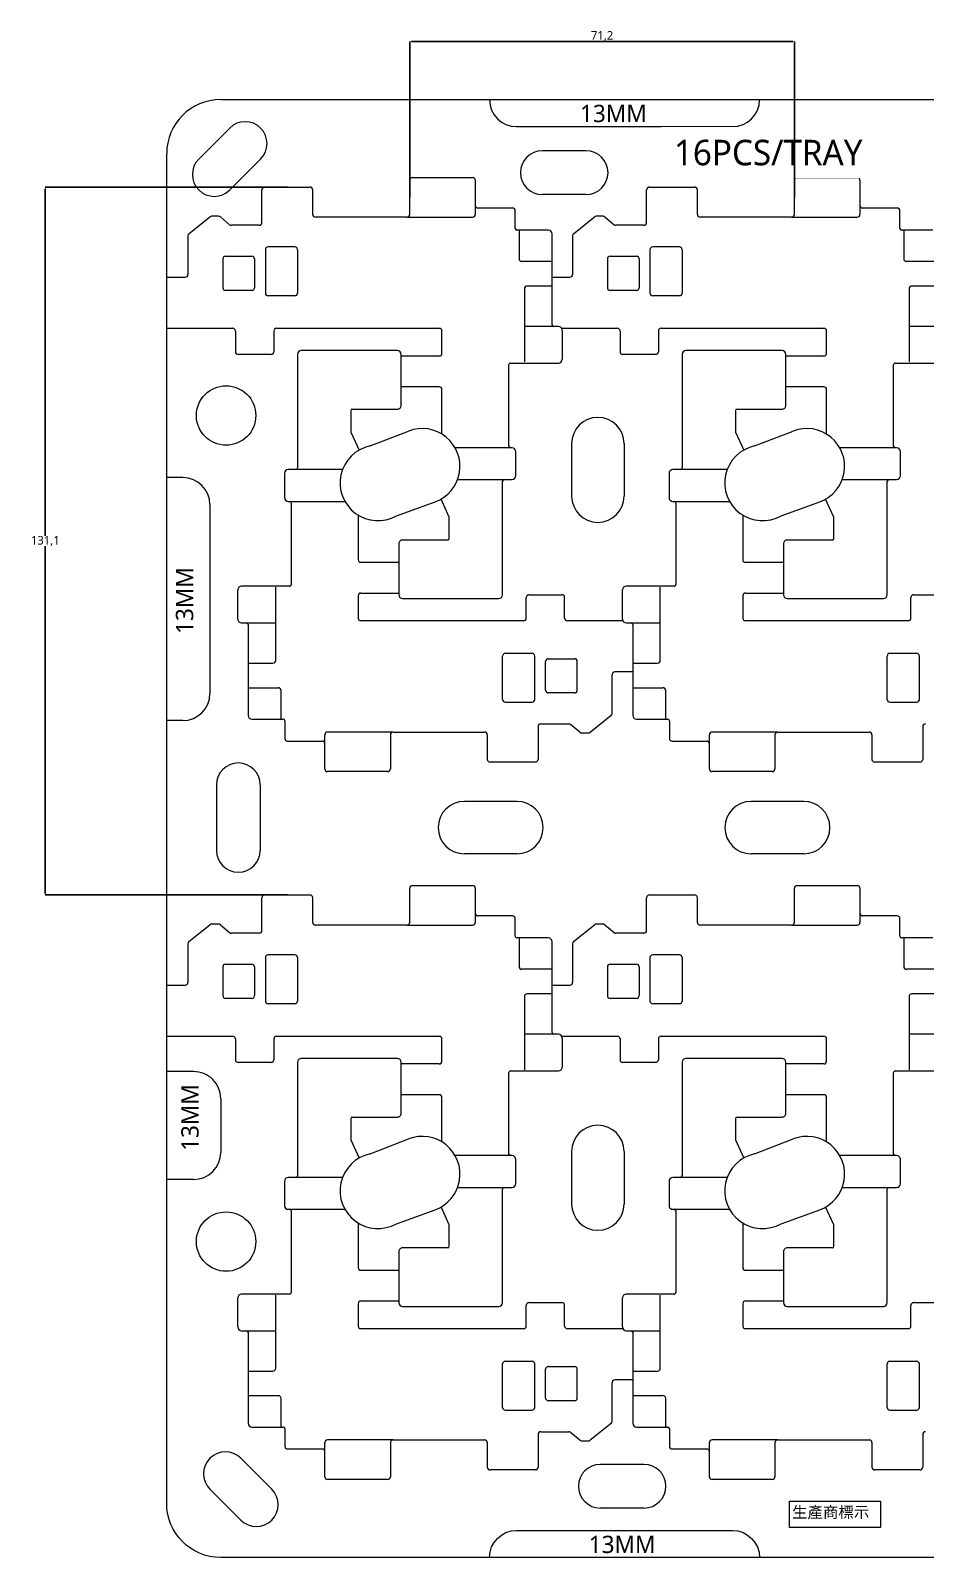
# Model space of a CAD drawing. Header units: millimetres. Extents: x 2296 to 3738, y 887 to 1467.
# Drawn here: x 2296 to 2461.7, y 1082.7 to 1365.5 of the extents above; entities that cross this region are included whole.
import ezdxf

# ---------------------------------------------------------------- set-up
doc = ezdxf.new("R2010")
doc.units = ezdxf.units.MM
for name, color, linetype, lineweight in [('02 Tray  平面圖', 82, 'Continuous', 18), ('03 Tray 剖視圖', 140, 'Continuous', 5), ('04 Tray NOTES 說明', 10, 'Continuous', 5), ('05 Tray 實際版框', 220, 'Continuous', 25), ('倒扣', 2, 'Continuous', 0)]:
    doc.layers.add(name, color=color, linetype=linetype, lineweight=lineweight)
doc.layers.add('Tray 标记', color=160, linetype='Continuous')
doc.styles.add('CHINE', font='')
doc.styles.get('CHINE').set_extended_font_data('微軟正黑體')
doc.dimstyles.new('ISO-25', dxfattribs={"dimtxt": 1.6, "dimasz": 0.3, "dimexe": 0, "dimexo": 0, "dimgap": 0, "dimtad": 1, "dimtih": 1, "dimtoh": 1, "dimdec": 1, "dimtxsty": 'CHINE', "dimcen": 0, "dimclrd": 256, "dimclre": 256, "dimclrt": 256, "dimadec": 0, "dimazin": 0, "dimtfac": 1, "dimtmove": 0, "dimatfit": 3, "dimfxl": 1, "dimarcsym": 0})

# ---------------------------------------------------------------- blocks, each defined once
blk = doc.blocks.new('*D29')
at = {"layer": '03 Tray 剖視圖', "lineweight": -2, "transparency": 16777216}
for p, q in [((2366.21, 1334.58), (2366.21, 1363.48)), ((2366.51, 1363.48), (2437.11, 1363.48)), ((2437.41, 1334.58), (2437.41, 1363.48))]:
    blk.add_line(p, q, dxfattribs=at)
at = {"layer": '03 Tray 剖視圖', "transparency": 16777216}
for points in [[(2366.51, 1363.53), (2366.51, 1363.43), (2366.21, 1363.48)], [(2437.11, 1363.53), (2437.11, 1363.43), (2437.41, 1363.48)]]:
    blk.add_solid(points, dxfattribs=at)
at = {"layer": 'Defpoints', "color": 0, "transparency": 16777216}
for p in [(2437.41, 1363.48), (2366.21, 1334.58), (2437.41, 1334.58)]:
    blk.add_point(p, dxfattribs=at)
at = {"layer": '03 Tray 剖視圖', "transparency": 16777216, "insert": (2401.81, 1364.43), "char_height": 1.6, "attachment_point": 5, "style": 'CHINE'}
blk.add_mtext('71,2', dxfattribs=at)
blk = doc.blocks.new('*D30')
at = {"layer": '03 Tray 剖視圖', "lineweight": -2, "transparency": 16777216}
for p, q in [((2343.56, 1336.49), (2298.75, 1336.49)), ((2298.75, 1336.19), (2298.75, 1271.89)), ((2298.75, 1205.68), (2298.75, 1269.98)), ((2343.56, 1205.38), (2298.75, 1205.38))]:
    blk.add_line(p, q, dxfattribs=at)
at = {"layer": '03 Tray 剖視圖', "transparency": 16777216}
for points in [[(2298.7, 1336.19), (2298.8, 1336.19), (2298.75, 1336.49)], [(2298.7, 1205.68), (2298.8, 1205.68), (2298.75, 1205.38)]]:
    blk.add_solid(points, dxfattribs=at)
at = {"layer": 'Defpoints', "color": 0, "transparency": 16777216}
for p in [(2343.56, 1336.49), (2298.75, 1205.38), (2343.56, 1205.38)]:
    blk.add_point(p, dxfattribs=at)
at = {"layer": '03 Tray 剖視圖', "transparency": 16777216, "insert": (2298.75, 1270.93), "char_height": 1.6, "attachment_point": 5, "style": 'CHINE'}
blk.add_mtext('131,1', dxfattribs=at)

msp = doc.modelspace()

# ---------------------------------------------------------------- linework, layer by layer
at = {"layer": '02 Tray  平面圖', "linetype": 'Continuous'}
for p, q in [((2366.20956, 1331.4184), (2366.20956, 1337.74583)), ((2366.70956, 1338.24583), (2377.8451, 1338.24583)), ((2378.3451, 1337.74581), (2378.34494, 1333.09672)), ((2437.40956, 1331.4184), (2437.40956, 1337.74583)), ((2437.90956, 1338.24583), (2449.0451, 1338.24583)), ((2449.5451, 1337.74581), (2449.54494, 1333.09672)), ((2338.86014, 1329.90963), (2338.86014, 1335.98705)), ((2339.36014, 1336.48705), (2347.76014, 1336.48705)), ((2348.26014, 1331.41839), (2348.26014, 1335.98705)), ((2410.06014, 1329.90963), (2410.06014, 1335.98705)), ((2410.56014, 1336.48705), (2418.96014, 1336.48705)), ((2419.46014, 1331.41839), (2419.46014, 1335.98705)), ((2378.34494, 1333.09672), (2378.34494, 1331.4184)), ((2385.24854, 1332.5967), (2378.84494, 1332.5967)), ((2385.74854, 1328.8325), (2385.74854, 1332.0967)), ((2449.54494, 1333.09672), (2449.54494, 1331.4184)), ((2456.44854, 1332.5967), (2450.04494, 1332.5967)), ((2456.94854, 1328.8325), (2456.94854, 1332.0967)), ((2325.34094, 1327.85552), (2329.21594, 1330.97755)), ((2330.83328, 1331.0882), (2329.52963, 1331.0882)), ((2331.15568, 1330.97037), (2332.86611, 1329.52745)), ((2338.36014, 1329.40963), (2333.18851, 1329.40963)), ((2365.70956, 1330.9184), (2348.76014, 1330.91839)), ((2365.70956, 1330.9184), (2377.84494, 1330.9184)), ((2396.54094, 1327.85552), (2400.41594, 1330.97755)), ((2402.03328, 1331.0882), (2400.72963, 1331.0882)), ((2402.35568, 1330.97037), (2404.06611, 1329.52745)), ((2409.56014, 1329.40963), (2404.38851, 1329.40963)), ((2436.90956, 1330.9184), (2419.96014, 1330.91839)), ((2436.90956, 1330.9184), (2449.04494, 1330.9184)), ((2325.15464, 1327.46617), (2325.15464, 1320.29915)), ((2391.84774, 1328.5325), (2386.04854, 1328.5325)), ((2386.44643, 1328.5325), (2386.44643, 1323.22292)), ((2392.54774, 1310.9889), (2392.54774, 1327.8325)), ((2396.35464, 1327.46617), (2396.35464, 1320.29915)), ((2463.04774, 1328.5325), (2457.24854, 1328.5325)), ((2457.64643, 1328.5325), (2457.64643, 1323.22292)), ((2332.10844, 1323.6708), (2336.97304, 1323.6708)), ((2403.30844, 1323.6708), (2408.17304, 1323.6708)), ((2331.60844, 1323.1708), (2331.60844, 1317.8464)), ((2337.47304, 1323.1708), (2337.47304, 1317.8464)), ((2392.54774, 1322.72292), (2386.94643, 1322.72292)), ((2402.80844, 1323.1708), (2402.80844, 1317.8464)), ((2408.67304, 1323.1708), (2408.67304, 1317.8464)), ((2463.74774, 1322.72292), (2458.14643, 1322.72292)), ((2321.21698, 1319.79915), (2324.65464, 1319.79915)), ((2392.54774, 1318.16043), (2387.93584, 1318.16043)), ((2392.54774, 1319.79915), (2395.85464, 1319.79915)), ((2463.74774, 1318.16043), (2459.13584, 1318.16043)), ((2336.97304, 1317.3464), (2332.10844, 1317.3464)), ((2387.43584, 1317.66043), (2387.43584, 1304.10406)), ((2408.17304, 1317.3464), (2403.30844, 1317.3464)), ((2458.63584, 1317.66043), (2458.63584, 1304.10406)), ((2321.21698, 1310.3305), (2333.44764, 1310.3305)), ((2333.94764, 1309.8305), (2333.94764, 1305.97953)), ((2341.04764, 1309.8305), (2341.04764, 1305.97953)), ((2341.54764, 1310.3305), (2371.66624, 1310.3305)), ((2372.16624, 1305.68862), (2372.16624, 1309.8305)), ((2393.73574, 1310.6889), (2387.43584, 1310.6889)), ((2394.34673, 1310.3305), (2404.64764, 1310.3305)), ((2394.43574, 1309.9889), (2394.43574, 1304.60406)), ((2405.14764, 1309.8305), (2405.14764, 1305.97953)), ((2412.24764, 1309.8305), (2412.24764, 1305.97953)), ((2412.74764, 1310.3305), (2442.86624, 1310.3305)), ((2443.36624, 1305.68862), (2443.36624, 1309.8305)), ((2464.93574, 1310.6889), (2458.63584, 1310.6889)), ((2340.54764, 1305.47953), (2334.44764, 1305.47953)), ((2345.43011, 1305.49779), (2345.43011, 1284.47159)), ((2363.94121, 1306.19779), (2346.13011, 1306.19779)), ((2364.64121, 1296.05699), (2364.64121, 1305.49779)), ((2384.87364, 1303.90406), (2393.73574, 1303.90406)), ((2411.74764, 1305.47953), (2405.64764, 1305.47953)), ((2416.63011, 1305.49779), (2416.63011, 1284.47159)), ((2435.14121, 1306.19779), (2417.33011, 1306.19779)), ((2435.84121, 1296.05699), (2435.84121, 1305.49779)), ((2456.07364, 1303.90406), (2464.93574, 1303.90406)), ((2384.57364, 1288.5089), (2384.57364, 1303.60406)), ((2455.77364, 1288.5089), (2455.77364, 1303.60406)), ((2372.17304, 1290.74891), (2372.17304, 1298.98862)), ((2443.37304, 1290.74891), (2443.37304, 1298.98862)), ((2355.61169, 1295.35699), (2363.94121, 1295.35699)), ((2426.81169, 1295.35699), (2435.14121, 1295.35699)), ((2355.31169, 1295.05699), (2355.31169, 1291.20899)), ((2426.51169, 1295.05699), (2426.51169, 1291.20899)), ((2355.32764, 1291.11249), (2356.83146, 1287.77366)), ((2426.52764, 1291.11249), (2428.03146, 1287.77366)), ((2385.12584, 1288.2089), (2374.62063, 1288.2089)), ((2385.82584, 1283.0089), (2385.82584, 1287.5089)), ((2456.32584, 1288.2089), (2445.82063, 1288.2089)), ((2457.02584, 1283.0089), (2457.02584, 1287.5089)), ((2353.76518, 1284.17159), (2343.70811, 1284.17159)), ((2424.96518, 1284.17159), (2414.90811, 1284.17159)), ((2343.00811, 1283.47159), (2343.00811, 1278.97159)), ((2375.06877, 1282.30889), (2385.12584, 1282.3089)), ((2383.40384, 1260.9827), (2383.40384, 1282.0089)), ((2414.20811, 1283.47159), (2414.20811, 1278.97159)), ((2446.26877, 1282.30889), (2456.32584, 1282.3089)), ((2454.60384, 1260.9827), (2454.60384, 1282.0089)), ((2343.70811, 1278.27159), (2354.21332, 1278.27159)), ((2373.50632, 1275.36799), (2372.0025, 1278.70682)), ((2414.90811, 1278.27159), (2425.41332, 1278.27159)), ((2444.70632, 1275.36799), (2443.2025, 1278.70682)), ((2344.26031, 1277.97159), (2344.26031, 1262.87642)), ((2356.66091, 1275.73158), (2356.66091, 1267.55908)), ((2356.66091, 1275.73158), (2356.66091, 1267.49186)), ((2415.46031, 1277.97159), (2415.46031, 1262.87642)), ((2427.86091, 1275.73159), (2427.86091, 1267.55909)), ((2427.86091, 1275.73159), (2427.86091, 1267.49188)), ((2373.52226, 1271.4235), (2373.52226, 1275.27149)), ((2444.72226, 1271.4235), (2444.72226, 1275.27149)), ((2364.19274, 1270.42349), (2364.19274, 1260.9827)), ((2373.22226, 1271.1235), (2364.89274, 1271.12349)), ((2435.39274, 1270.42349), (2435.39274, 1260.9827)), ((2444.42226, 1271.1235), (2436.09274, 1271.12349)), ((2334.39821, 1256.49159), (2334.39821, 1261.87642)), ((2343.96031, 1262.57642), (2335.09821, 1262.57642)), ((2341.39811, 1248.82005), (2341.39811, 1262.37642)), ((2405.59821, 1256.49159), (2405.59821, 1261.87642)), ((2415.16031, 1262.57642), (2406.29821, 1262.57642)), ((2412.59811, 1248.82005), (2412.59811, 1262.37642)), ((2356.66771, 1260.79186), (2356.66771, 1256.64999)), ((2364.89274, 1260.2827), (2382.70384, 1260.2827)), ((2387.78631, 1256.64999), (2387.78631, 1260.50096)), ((2388.28631, 1261.00096), (2394.38631, 1261.00096)), ((2394.88631, 1256.64999), (2394.88631, 1260.50096)), ((2427.86771, 1260.79188), (2427.86771, 1256.65)), ((2436.09274, 1260.2827), (2453.90384, 1260.2827)), ((2458.98631, 1256.64999), (2458.98631, 1260.50096)), ((2459.48631, 1261.00096), (2465.58631, 1261.00096)), ((2335.09821, 1255.79159), (2341.39811, 1255.79159)), ((2387.28631, 1256.14999), (2357.16771, 1256.14999)), ((2405.68722, 1256.14999), (2395.38631, 1256.14999)), ((2406.29821, 1255.79159), (2412.59811, 1255.79159)), ((2458.48631, 1256.15), (2428.36771, 1256.15)), ((2336.28621, 1255.49159), (2336.28621, 1238.64799)), ((2407.48621, 1255.49159), (2407.48621, 1238.64799)), ((2336.28621, 1248.32005), (2340.89811, 1248.32005)), ((2391.36091, 1243.30969), (2391.36091, 1248.63409)), ((2391.86091, 1249.13409), (2396.72551, 1249.13409)), ((2397.22551, 1243.30969), (2397.22551, 1248.63409)), ((2407.48621, 1248.32005), (2412.09811, 1248.32005)), ((2403.67931, 1239.01432), (2403.67931, 1246.18134)), ((2407.48621, 1246.68134), (2404.17931, 1246.68134)), ((2336.28621, 1243.75757), (2341.88752, 1243.75757)), ((2342.38752, 1237.94799), (2342.38752, 1243.25757)), ((2396.72551, 1242.80969), (2391.86091, 1242.80969)), ((2407.48621, 1243.75757), (2413.08752, 1243.75757)), ((2413.58752, 1237.94799), (2413.58752, 1243.25757)), ((2336.98621, 1237.94799), (2342.78542, 1237.94799)), ((2343.08542, 1237.64799), (2343.08542, 1234.38379)), ((2389.97381, 1236.57086), (2389.97381, 1230.49344)), ((2390.47381, 1237.07086), (2395.64544, 1237.07086)), ((2397.67827, 1235.51011), (2395.96785, 1236.95303)), ((2403.49301, 1238.62497), (2399.61801, 1235.50293)), ((2408.18621, 1237.94799), (2413.98542, 1237.94799)), ((2414.28542, 1237.64799), (2414.28542, 1234.38379)), ((2461.17381, 1236.57086), (2461.17381, 1230.49344)), ((2343.58542, 1233.88379), (2349.98901, 1233.88379)), ((2350.48885, 1228.73468), (2350.48901, 1233.38377)), ((2350.48901, 1233.38377), (2350.48901, 1235.06209)), ((2363.12439, 1235.56209), (2350.98901, 1235.56209)), ((2362.62439, 1235.06209), (2362.62439, 1228.73466)), ((2363.12439, 1235.56209), (2380.07381, 1235.56209)), ((2380.57381, 1235.06209), (2380.57381, 1230.49344)), ((2398.00067, 1235.39228), (2399.30432, 1235.39228)), ((2414.78542, 1233.88379), (2421.18901, 1233.88379)), ((2421.68885, 1228.73468), (2421.68901, 1233.38377)), ((2421.68901, 1233.38377), (2421.68901, 1235.06209)), ((2434.32439, 1235.56209), (2422.18901, 1235.56209)), ((2433.82439, 1235.06209), (2433.82439, 1228.73466)), ((2434.32439, 1235.56209), (2451.27381, 1235.56209)), ((2451.77381, 1235.06209), (2451.77381, 1230.49344)), ((2362.12439, 1228.23466), (2350.98885, 1228.23466)), ((2389.47381, 1229.99344), (2381.07381, 1229.99344)), ((2433.32439, 1228.23466), (2422.18885, 1228.23466)), ((2460.67381, 1229.99344), (2452.27381, 1229.99344)), ((2338.86014, 1198.80176), (2338.86014, 1204.87918)), ((2339.36014, 1205.37918), (2347.76014, 1205.37918)), ((2348.26014, 1200.31053), (2348.26014, 1204.87918)), ((2366.20956, 1200.31053), (2366.20956, 1206.63796)), ((2366.70956, 1207.13796), (2377.8451, 1207.13796)), ((2378.3451, 1206.63794), (2378.34494, 1201.98885)), ((2410.06014, 1198.80176), (2410.06014, 1204.87918)), ((2410.56014, 1205.37918), (2418.96014, 1205.37918)), ((2419.46014, 1200.31053), (2419.46014, 1204.87918)), ((2437.40956, 1200.31053), (2437.40956, 1206.63796)), ((2437.90956, 1207.13796), (2449.0451, 1207.13796)), ((2449.5451, 1206.63794), (2449.54494, 1201.98885)), ((2378.34494, 1201.98885), (2378.34494, 1200.31053)), ((2449.54494, 1201.98885), (2449.54494, 1200.31053)), ((2325.34094, 1196.74765), (2329.21594, 1199.86968)), ((2330.83328, 1199.98033), (2329.52963, 1199.98033)), ((2331.15568, 1199.86251), (2332.86611, 1198.41959)), ((2365.70956, 1199.81053), (2348.76014, 1199.81053)), ((2365.70956, 1199.81053), (2377.84494, 1199.81053)), ((2385.24854, 1201.48883), (2378.84494, 1201.48883)), ((2385.74854, 1197.72463), (2385.74854, 1200.98883)), ((2396.54094, 1196.74765), (2400.41594, 1199.86968)), ((2402.03328, 1199.98033), (2400.72963, 1199.98033)), ((2402.35568, 1199.86251), (2404.06611, 1198.41959)), ((2436.90956, 1199.81053), (2419.96014, 1199.81053)), ((2436.90956, 1199.81053), (2449.04494, 1199.81053)), ((2456.44854, 1201.48883), (2450.04494, 1201.48883)), ((2456.94854, 1197.72463), (2456.94854, 1200.98883)), ((2325.15464, 1196.3583), (2325.15464, 1189.19128)), ((2338.36014, 1198.30176), (2333.18851, 1198.30176)), ((2391.84774, 1197.42463), (2386.04854, 1197.42463)), ((2386.44643, 1197.42463), (2386.44643, 1192.11505)), ((2392.54774, 1179.88103), (2392.54774, 1196.72463)), ((2396.35464, 1196.3583), (2396.35464, 1189.19128)), ((2409.56014, 1198.30176), (2404.38851, 1198.30176)), ((2463.04774, 1197.42463), (2457.24854, 1197.42463)), ((2457.64643, 1197.42463), (2457.64643, 1192.11505)), ((2331.60844, 1192.06293), (2331.60844, 1186.73853)), ((2332.10844, 1192.56293), (2336.97304, 1192.56293)), ((2337.47304, 1192.06293), (2337.47304, 1186.73853)), ((2392.54774, 1191.61505), (2386.94643, 1191.61505)), ((2402.80844, 1192.06293), (2402.80844, 1186.73853)), ((2403.30844, 1192.56293), (2408.17304, 1192.56293)), ((2408.67304, 1192.06293), (2408.67304, 1186.73853)), ((2463.74774, 1191.61505), (2458.14643, 1191.61505)), ((2321.21698, 1188.69128), (2324.65464, 1188.69128)), ((2392.54774, 1188.69128), (2395.85464, 1188.69128)), ((2336.97304, 1186.23853), (2332.10844, 1186.23853)), ((2387.43584, 1186.55256), (2387.43584, 1172.9962)), ((2392.54774, 1187.05256), (2387.93584, 1187.05256)), ((2408.17304, 1186.23853), (2403.30844, 1186.23853)), ((2458.63584, 1186.55256), (2458.63584, 1172.9962)), ((2463.74774, 1187.05256), (2459.13584, 1187.05256)), ((2393.73574, 1179.58103), (2387.43584, 1179.58103)), ((2464.93574, 1179.58103), (2458.63584, 1179.58103)), ((2321.21698, 1179.22263), (2333.44764, 1179.22263)), ((2333.94764, 1178.72263), (2333.94764, 1174.87166)), ((2341.04764, 1178.72263), (2341.04764, 1174.87166)), ((2341.54764, 1179.22263), (2371.66624, 1179.22263)), ((2372.16624, 1174.58075), (2372.16624, 1178.72263)), ((2394.34673, 1179.22263), (2404.64764, 1179.22263)), ((2394.43574, 1178.88103), (2394.43574, 1173.4962)), ((2405.14764, 1178.72263), (2405.14764, 1174.87166)), ((2412.24764, 1178.72263), (2412.24764, 1174.87166)), ((2412.74764, 1179.22263), (2442.86624, 1179.22263)), ((2443.36624, 1174.58075), (2443.36624, 1178.72263)), ((2340.54764, 1174.37166), (2334.44764, 1174.37166)), ((2345.43011, 1174.38992), (2345.43011, 1153.36372)), ((2363.94121, 1175.08992), (2346.13011, 1175.08992)), ((2364.64121, 1164.94912), (2364.64121, 1174.38992)), ((2411.74764, 1174.37166), (2405.64764, 1174.37166)), ((2416.63011, 1174.38992), (2416.63011, 1153.36372)), ((2435.14121, 1175.08992), (2417.33011, 1175.08992)), ((2435.84121, 1164.94912), (2435.84121, 1174.38992)), ((2384.57364, 1157.40103), (2384.57364, 1172.4962)), ((2384.87364, 1172.7962), (2393.73574, 1172.7962)), ((2455.77364, 1157.40103), (2455.77364, 1172.4962)), ((2456.07364, 1172.7962), (2464.93574, 1172.7962)), ((2372.17304, 1159.64104), (2372.17304, 1167.88075)), ((2443.37304, 1159.64104), (2443.37304, 1167.88075)), ((2355.31169, 1163.94912), (2355.31169, 1160.10112)), ((2355.61169, 1164.24912), (2363.94121, 1164.24912)), ((2426.51169, 1163.94912), (2426.51169, 1160.10112)), ((2426.81169, 1164.24912), (2435.14121, 1164.24912)), ((2355.32764, 1160.00463), (2356.83146, 1156.6658)), ((2426.52764, 1160.00463), (2428.03146, 1156.6658)), ((2385.12584, 1157.10103), (2374.62063, 1157.10103)), ((2456.32584, 1157.10103), (2445.82063, 1157.10103)), ((2385.82584, 1151.90103), (2385.82584, 1156.40103)), ((2457.02584, 1151.90103), (2457.02584, 1156.40103)), ((2343.00811, 1152.36372), (2343.00811, 1147.86372)), ((2353.76518, 1153.06372), (2343.70811, 1153.06372)), ((2375.06877, 1151.20103), (2385.12584, 1151.20103)), ((2414.20811, 1152.36372), (2414.20811, 1147.86372)), ((2424.96518, 1153.06372), (2414.90811, 1153.06372)), ((2446.26877, 1151.20103), (2456.32584, 1151.20103)), ((2383.40384, 1129.87483), (2383.40384, 1150.90103)), ((2454.60384, 1129.87483), (2454.60384, 1150.90103)), ((2343.70811, 1147.16372), (2354.21332, 1147.16372)), ((2344.26031, 1146.86372), (2344.26031, 1131.76855)), ((2373.50632, 1144.26012), (2372.0025, 1147.59895)), ((2414.90811, 1147.16372), (2425.41332, 1147.16372)), ((2415.46031, 1146.86372), (2415.46031, 1131.76855)), ((2444.70632, 1144.26012), (2443.2025, 1147.59895)), ((2356.66091, 1144.62371), (2356.66091, 1136.45121)), ((2356.66091, 1144.62371), (2356.66091, 1136.384)), ((2373.52226, 1140.31563), (2373.52226, 1144.16363)), ((2427.86091, 1144.62372), (2427.86091, 1136.38401)), ((2427.86091, 1144.62372), (2427.86091, 1136.45123)), ((2444.72226, 1140.31563), (2444.72226, 1144.16363)), ((2373.22226, 1140.01563), (2364.89274, 1140.01563)), ((2444.42226, 1140.01563), (2436.09274, 1140.01563)), ((2364.19274, 1139.31563), (2364.19274, 1129.87483)), ((2435.39274, 1139.31563), (2435.39274, 1129.87483)), ((2343.96031, 1131.46855), (2335.09821, 1131.46855)), ((2341.39811, 1117.71219), (2341.39811, 1131.26855)), ((2415.16031, 1131.46855), (2406.29821, 1131.46855)), ((2412.59811, 1117.71219), (2412.59811, 1131.26855)), ((2334.39821, 1125.38372), (2334.39821, 1130.76855)), ((2356.66771, 1129.684), (2356.66771, 1125.54212)), ((2364.89274, 1129.17483), (2382.70384, 1129.17483)), ((2387.78631, 1125.54212), (2387.78631, 1129.39309)), ((2388.28631, 1129.89309), (2394.38631, 1129.89309)), ((2394.88631, 1125.54212), (2394.88631, 1129.39309)), ((2405.59821, 1125.38372), (2405.59821, 1130.76855)), ((2427.86771, 1129.68401), (2427.86771, 1125.54214)), ((2436.09274, 1129.17483), (2453.90384, 1129.17483)), ((2458.98631, 1125.54212), (2458.98631, 1129.39309)), ((2459.48631, 1129.89309), (2465.58631, 1129.89309)), ((2335.09821, 1124.68372), (2341.39811, 1124.68372)), ((2336.28621, 1124.38372), (2336.28621, 1107.54012)), ((2387.28631, 1125.04212), (2357.16771, 1125.04212)), ((2405.68722, 1125.04212), (2395.38631, 1125.04212)), ((2406.29821, 1124.68372), (2412.59811, 1124.68372)), ((2407.48621, 1124.38372), (2407.48621, 1107.54012)), ((2458.48631, 1125.04214), (2428.36771, 1125.04214)), ((2336.28621, 1117.21219), (2340.89811, 1117.21219)), ((2391.36091, 1112.20182), (2391.36091, 1117.52622)), ((2391.86091, 1118.02622), (2396.72551, 1118.02622)), ((2397.22551, 1112.20182), (2397.22551, 1117.52622)), ((2407.48621, 1117.21219), (2412.09811, 1117.21219)), ((2403.67931, 1107.90645), (2403.67931, 1115.07347)), ((2407.48621, 1115.57347), (2404.17931, 1115.57347)), ((2336.28621, 1112.6497), (2341.88752, 1112.6497)), ((2342.38752, 1106.84012), (2342.38752, 1112.1497)), ((2396.72551, 1111.70182), (2391.86091, 1111.70182)), ((2407.48621, 1112.6497), (2413.08752, 1112.6497)), ((2413.58752, 1106.84012), (2413.58752, 1112.1497)), ((2336.98621, 1106.84012), (2342.78542, 1106.84012)), ((2343.08542, 1106.54012), (2343.08542, 1103.27592)), ((2390.47381, 1105.96299), (2395.64544, 1105.96299)), ((2397.67827, 1104.40224), (2395.96785, 1105.84516)), ((2403.49301, 1107.5171), (2399.61801, 1104.39507)), ((2408.18621, 1106.84012), (2413.98542, 1106.84012)), ((2414.28542, 1106.54012), (2414.28542, 1103.27592)), ((2350.48901, 1102.2759), (2350.48901, 1103.95422)), ((2363.12439, 1104.45422), (2350.98901, 1104.45422)), ((2362.62439, 1103.95422), (2362.62439, 1097.62679)), ((2363.12439, 1104.45422), (2380.07381, 1104.45422)), ((2380.57381, 1103.95422), (2380.57381, 1099.38557)), ((2389.97381, 1105.46299), (2389.97381, 1099.38557)), ((2398.00067, 1104.28442), (2399.30432, 1104.28442)), ((2421.68901, 1102.2759), (2421.68901, 1103.95422)), ((2434.32439, 1104.45422), (2422.18901, 1104.45422)), ((2433.82439, 1103.95422), (2433.82439, 1097.62679)), ((2434.32439, 1104.45422), (2451.27381, 1104.45422)), ((2451.77381, 1103.95422), (2451.77381, 1099.38557)), ((2461.17381, 1105.46299), (2461.17381, 1099.38557)), ((2343.58542, 1102.77592), (2349.98901, 1102.77592)), ((2350.48885, 1097.62681), (2350.48901, 1102.2759)), ((2414.78542, 1102.77592), (2421.18901, 1102.77592)), ((2421.68885, 1097.62681), (2421.68901, 1102.2759)), ((2389.47381, 1098.88557), (2381.07381, 1098.88557)), ((2460.67381, 1098.88557), (2452.27381, 1098.88557)), ((2362.12439, 1097.12679), (2350.98885, 1097.12679)), ((2433.32439, 1097.12679), (2422.18885, 1097.12679))]:
    msp.add_line(p, q, dxfattribs=at)
at = {"layer": '02 Tray  平面圖', "lineweight": 18}
for p, q in [((2339.48495, 1324.89382), (2339.48495, 1316.84469)), ((2344.94245, 1325.39382), (2339.98495, 1325.39382)), ((2345.44245, 1324.89382), (2345.44245, 1316.84469)), ((2410.68495, 1324.89382), (2410.68495, 1316.84469)), ((2416.14245, 1325.39382), (2411.18495, 1325.39382)), ((2416.64245, 1324.89382), (2416.64245, 1316.84469)), ((2344.94245, 1316.34469), (2339.98495, 1316.34469)), ((2416.14245, 1316.34469), (2411.18495, 1316.34469)), ((2383.89151, 1250.13579), (2388.849, 1250.13579)), ((2455.09151, 1250.13579), (2460.049, 1250.13579)), ((2383.39151, 1241.58667), (2383.39151, 1249.63579)), ((2389.349, 1241.58667), (2389.349, 1249.63579)), ((2454.59151, 1241.58667), (2454.59151, 1249.63579)), ((2460.549, 1241.58667), (2460.549, 1249.63579)), ((2383.89151, 1241.08667), (2388.849, 1241.08667)), ((2455.09151, 1241.08667), (2460.049, 1241.08667)), ((2339.48495, 1193.78595), (2339.48495, 1185.73683)), ((2344.94245, 1194.28595), (2339.98495, 1194.28595)), ((2345.44245, 1193.78595), (2345.44245, 1185.73683)), ((2410.68495, 1193.78595), (2410.68495, 1185.73683)), ((2416.14245, 1194.28595), (2411.18495, 1194.28595)), ((2416.64245, 1193.78595), (2416.64245, 1185.73683)), ((2344.94245, 1185.23683), (2339.98495, 1185.23683)), ((2416.14245, 1185.23683), (2411.18495, 1185.23683)), ((2383.39151, 1110.4788), (2383.39151, 1118.52792)), ((2383.89151, 1119.02792), (2388.849, 1119.02792)), ((2389.349, 1110.4788), (2389.349, 1118.52792)), ((2454.59151, 1110.4788), (2454.59151, 1118.52792)), ((2455.09151, 1119.02792), (2460.049, 1119.02792)), ((2460.549, 1110.4788), (2460.549, 1118.52792)), ((2383.89151, 1109.9788), (2388.849, 1109.9788)), ((2455.09151, 1109.9788), (2460.049, 1109.9788))]:
    msp.add_line(p, q, dxfattribs=at)
at = {"layer": '02 Tray  平面圖'}
for p, q in [((2371.66624, 1305.18862), (2364.64121, 1305.18862)), ((2442.86624, 1305.18862), (2435.84121, 1305.18862)), ((2371.67304, 1299.48862), (2364.64121, 1299.48862)), ((2442.87304, 1299.48862), (2435.84121, 1299.48862)), ((2358.86066, 1288.54931), (2365.99459, 1291.30743)), ((2430.06066, 1288.54931), (2437.19459, 1291.30743)), ((2363.75886, 1275.60777), (2370.90396, 1278.19728)), ((2434.95886, 1275.60777), (2442.10396, 1278.19728)), ((2357.16091, 1266.99186), (2364.19274, 1266.99186)), ((2428.36091, 1266.99188), (2435.39274, 1266.99188)), ((2357.16771, 1261.29186), (2364.19274, 1261.29186)), ((2428.36771, 1261.29188), (2435.39274, 1261.29188)), ((2371.66624, 1174.08075), (2364.64121, 1174.08075)), ((2442.86624, 1174.08075), (2435.84121, 1174.08075)), ((2371.67304, 1168.38075), (2364.64121, 1168.38075)), ((2442.87304, 1168.38075), (2435.84121, 1168.38075)), ((2358.86066, 1157.44144), (2365.99459, 1160.19956)), ((2430.06066, 1157.44144), (2437.19459, 1160.19956)), ((2363.75886, 1144.4999), (2370.90396, 1147.08941)), ((2434.95886, 1144.4999), (2442.10396, 1147.08941)), ((2357.16091, 1135.884), (2364.19274, 1135.884)), ((2428.36091, 1135.88401), (2435.39274, 1135.88401)), ((2357.16771, 1130.184), (2364.19274, 1130.184)), ((2428.36771, 1130.18401), (2435.39274, 1130.18401))]:
    msp.add_line(p, q, dxfattribs=at)
at = {"layer": '02 Tray  平面圖', "linetype": 'Continuous'}
for centre, radius, start, end in [((2366.70956, 1337.74583), 0.5, 90, 180), ((2377.8451, 1337.74583), 0.5, 359.9978164, 90), ((2437.90956, 1337.74583), 0.5, 90, 180), ((2449.0451, 1337.74583), 0.5, 359.9978164, 90), ((2339.36014, 1335.98705), 0.5, 90, 180), ((2347.76014, 1335.98705), 0.5, 0, 90), ((2410.56014, 1335.98705), 0.5, 90, 180), ((2418.96014, 1335.98705), 0.5, 0, 90), ((2378.84494, 1333.0967), 0.5, 179.9978164, 270), ((2385.24854, 1332.0967), 0.5, 0, 90), ((2450.04494, 1333.0967), 0.5, 179.9978164, 270), ((2456.44854, 1332.0967), 0.5, 0, 90), ((2329.52963, 1330.5882), 0.5, 89.9999985, 128.8579507), ((2330.83328, 1330.5882), 0.5, 49.848925, 89.9999985), ((2333.18851, 1329.90963), 0.5, 229.848925, 270), ((2338.36014, 1329.90963), 0.5, 270, 0), ((2348.76014, 1331.41839), 0.5, 180, 270.0000111), ((2365.70956, 1331.4184), 0.5, 270.0000111, 0), ((2377.84494, 1331.4184), 0.5, 270, 0), ((2400.72963, 1330.5882), 0.5, 89.9999985, 128.8579507), ((2402.03328, 1330.5882), 0.5, 49.848925, 89.9999985), ((2404.38851, 1329.90963), 0.5, 229.848925, 270), ((2409.56014, 1329.90963), 0.5, 270, 0), ((2419.96014, 1331.41839), 0.5, 180, 270.0000111), ((2436.90956, 1331.4184), 0.5, 270.0000111, 0), ((2449.04494, 1331.4184), 0.5, 270, 0), ((2325.65464, 1327.46617), 0.5, 128.8579507, 180.0000028), ((2386.04854, 1328.8325), 0.3, 180, 270), ((2391.84774, 1327.8325), 0.7, 0.0000046, 90), ((2396.85464, 1327.46617), 0.5, 128.8579507, 180.0000028), ((2457.24854, 1328.8325), 0.3, 180, 270), ((2332.10844, 1323.1708), 0.5, 90, 180), ((2336.97304, 1323.1708), 0.5, 0, 90), ((2403.30844, 1323.1708), 0.5, 90, 180), ((2408.17304, 1323.1708), 0.5, 0, 90), ((2386.94643, 1323.22292), 0.5, 180, 270), ((2458.14643, 1323.22292), 0.5, 180, 270), ((2324.65464, 1320.29915), 0.5, 270, 0.0000028), ((2387.93584, 1317.66043), 0.5, 90, 180), ((2395.85464, 1320.29915), 0.5, 270, 0.0000028), ((2459.13584, 1317.66043), 0.5, 90, 180), ((2332.10844, 1317.8464), 0.5, 180, 270), ((2336.97304, 1317.8464), 0.5, 270, 0), ((2403.30844, 1317.8464), 0.5, 180, 270), ((2408.17304, 1317.8464), 0.5, 270, 0), ((2333.44764, 1309.8305), 0.5, 0, 90.0000008), ((2341.54764, 1309.8305), 0.5, 90.0000009, 180), ((2371.66624, 1309.8305), 0.5, 0, 90.0000009), ((2392.84774, 1310.9889), 0.3, 180.0000046, 270), ((2393.73574, 1309.9889), 0.7, 0, 90), ((2404.64764, 1309.8305), 0.5, 0, 90.0000008), ((2412.74764, 1309.8305), 0.5, 90.0000009, 180), ((2442.86624, 1309.8305), 0.5, 0, 90.0000009), ((2334.44764, 1305.97953), 0.5, 180, 270), ((2340.54764, 1305.97953), 0.5, 270, 0), ((2346.13011, 1305.49779), 0.7, 90.0000016, 179.9999979), ((2363.94121, 1305.49779), 0.7, 0.0000118, 90.0000016), ((2384.87364, 1303.60406), 0.3, 90, 180.000003), ((2393.73574, 1304.60406), 0.7, 270, 0), ((2405.64764, 1305.97953), 0.5, 180, 270), ((2411.74764, 1305.97953), 0.5, 270, 0), ((2417.33011, 1305.49779), 0.7, 90.0000016, 179.9999979), ((2435.14121, 1305.49779), 0.7, 0.0000118, 90.0000016), ((2456.07364, 1303.60406), 0.3, 90, 180.000003), ((2355.61169, 1295.05699), 0.3, 90.0000059, 180), ((2363.94121, 1296.05699), 0.7, 270.0000059, 0.0000118), ((2426.81169, 1295.05699), 0.3, 90.0000059, 180), ((2435.14121, 1296.05699), 0.7, 270.0000059, 0.0000118), ((2355.61169, 1291.20899), 0.3, 180, 198.7632436), ((2426.81169, 1291.20899), 0.3, 180, 198.7632436), ((2384.87364, 1288.5089), 0.3, 180.000003, 270), ((2385.12584, 1287.5089), 0.7, 0.0000065, 90), ((2456.07364, 1288.5089), 0.3, 180.000003, 270), ((2456.32584, 1287.5089), 0.7, 0.0000065, 90), ((2343.70811, 1283.47159), 0.7, 90.0000113, 180.0000065), ((2345.13011, 1284.47159), 0.3, 270.0000113, 359.9999979), ((2414.90811, 1283.47159), 0.7, 90.0000113, 180.0000065), ((2416.33011, 1284.47159), 0.3, 270.0000113, 359.9999979), ((2383.70384, 1282.0089), 0.3, 90.0000113, 179.9999979), ((2385.12584, 1283.0089), 0.7, 270.0000113, 0.0000065), ((2454.90384, 1282.0089), 0.3, 90.0000113, 179.9999979), ((2456.32584, 1283.0089), 0.7, 270.0000113, 0.0000065), ((2343.70811, 1278.97159), 0.7, 180.0000065, 270), ((2343.96031, 1277.97159), 0.3, 0.000003, 90), ((2414.90811, 1278.97159), 0.7, 180.0000065, 270), ((2415.16031, 1277.97159), 0.3, 0.000003, 90), ((2373.22226, 1275.27149), 0.3, 0, 18.7632436), ((2444.42226, 1275.27149), 0.3, 0, 18.7632436), ((2364.89274, 1270.42349), 0.7, 90.0000059, 180.0000118), ((2373.22226, 1271.4235), 0.3, 270.0000059, 0), ((2436.09274, 1270.42349), 0.7, 90.0000059, 180.0000118), ((2444.42226, 1271.4235), 0.3, 270.0000059, 0), ((2335.09821, 1261.87642), 0.7, 90, 180), ((2343.96031, 1262.87642), 0.3, 270, 0.000003), ((2406.29821, 1261.87642), 0.7, 90, 180), ((2415.16031, 1262.87642), 0.3, 270, 0.000003), ((2364.89274, 1260.9827), 0.7, 180.0000118, 270.0000016), ((2382.70384, 1260.9827), 0.7, 270.0000016, 359.9999979), ((2388.28631, 1260.50096), 0.5, 90, 180), ((2394.38631, 1260.50096), 0.5, 0, 90), ((2436.09274, 1260.9827), 0.7, 180.0000118, 270.0000016), ((2453.90384, 1260.9827), 0.7, 270.0000016, 359.9999979), ((2459.48631, 1260.50096), 0.5, 90, 180), ((2335.09821, 1256.49159), 0.7, 180, 270), ((2335.98621, 1255.49159), 0.3, 0.0000046, 90), ((2357.16771, 1256.64999), 0.5, 180, 270.0000009), ((2387.28631, 1256.64999), 0.5, 270.0000009, 360), ((2395.38631, 1256.64999), 0.5, 180, 270.0000008), ((2406.29821, 1256.49159), 0.7, 180, 270), ((2407.18621, 1255.49159), 0.3, 0.0000046, 90), ((2428.36771, 1256.65), 0.5, 180, 270.0000009), ((2458.48631, 1256.64999), 0.5, 270.0000009, 360), ((2340.89811, 1248.82005), 0.5, 270, 0), ((2391.86091, 1248.63409), 0.5, 90, 180), ((2396.72551, 1248.63409), 0.5, 0, 90), ((2412.09811, 1248.82005), 0.5, 270, 0), ((2404.17931, 1246.18134), 0.5, 90, 180.0000028), ((2341.88752, 1243.25757), 0.5, 360, 90), ((2391.86091, 1243.30969), 0.5, 180, 270), ((2396.72551, 1243.30969), 0.5, 270, 0), ((2413.08752, 1243.25757), 0.5, 360, 90), ((2403.17931, 1239.01432), 0.5, 308.8579507, 0.0000028), ((2336.98621, 1238.64799), 0.7, 180.0000046, 270), ((2342.78542, 1237.64799), 0.3, 0, 90), ((2390.47381, 1236.57086), 0.5, 90, 180), ((2395.64544, 1236.57086), 0.5, 49.848925, 90), ((2408.18621, 1238.64799), 0.7, 180.0000046, 270), ((2413.98542, 1237.64799), 0.3, 0, 90), ((2461.67381, 1236.57086), 0.5, 90, 180), ((2343.58542, 1234.38379), 0.5, 180, 270), ((2349.98901, 1233.38379), 0.5, 359.9978164, 90), ((2350.98901, 1235.06209), 0.5, 90, 180), ((2363.12439, 1235.06209), 0.5, 90.0000111, 180), ((2380.07381, 1235.06209), 0.5, 0, 90.0000111), ((2398.00067, 1235.89228), 0.5, 229.848925, 269.9999985), ((2399.30432, 1235.89228), 0.5, 269.9999985, 308.8579507), ((2414.78542, 1234.38379), 0.5, 180, 270), ((2421.18901, 1233.38379), 0.5, 359.9978164, 90), ((2422.18901, 1235.06209), 0.5, 90, 180), ((2434.32439, 1235.06209), 0.5, 90.0000111, 180), ((2451.27381, 1235.06209), 0.5, 0, 90.0000111), ((2381.07381, 1230.49344), 0.5, 180, 270), ((2389.47381, 1230.49344), 0.5, 270, 0), ((2452.27381, 1230.49344), 0.5, 180, 270), ((2460.67381, 1230.49344), 0.5, 270, 0), ((2350.98885, 1228.73466), 0.5, 179.9978164, 270), ((2362.12439, 1228.73466), 0.5, 270, 0), ((2422.18885, 1228.73466), 0.5, 179.9978164, 270), ((2433.32439, 1228.73466), 0.5, 270, 0), ((2339.36014, 1204.87918), 0.5, 90, 180), ((2347.76014, 1204.87918), 0.5, 0, 90), ((2366.70956, 1206.63796), 0.5, 90, 180), ((2377.8451, 1206.63796), 0.5, 359.9978164, 90), ((2410.56014, 1204.87918), 0.5, 90, 180), ((2418.96014, 1204.87918), 0.5, 0, 90), ((2437.90956, 1206.63796), 0.5, 90, 180), ((2449.0451, 1206.63796), 0.5, 359.9978164, 90), ((2378.84494, 1201.98883), 0.5, 179.9978164, 270), ((2450.04494, 1201.98883), 0.5, 179.9978164, 270), ((2329.52963, 1199.48033), 0.5, 89.9999985, 128.8579507), ((2330.83328, 1199.48033), 0.5, 49.848925, 89.9999985), ((2348.76014, 1200.31053), 0.5, 180, 270.0000111), ((2365.70956, 1200.31053), 0.5, 270.0000111, 0), ((2377.84494, 1200.31053), 0.5, 270, 0), ((2385.24854, 1200.98883), 0.5, 0, 90), ((2400.72963, 1199.48033), 0.5, 89.9999985, 128.8579507), ((2402.03328, 1199.48033), 0.5, 49.848925, 89.9999985), ((2419.96014, 1200.31053), 0.5, 180, 270.0000111), ((2436.90956, 1200.31053), 0.5, 270.0000111, 0), ((2449.04494, 1200.31053), 0.5, 270, 0), ((2456.44854, 1200.98883), 0.5, 0, 90), ((2325.65464, 1196.3583), 0.5, 128.8579507, 180.0000028), ((2333.18851, 1198.80176), 0.5, 229.848925, 270), ((2338.36014, 1198.80176), 0.5, 270, 0), ((2386.04854, 1197.72463), 0.3, 180, 270), ((2391.84774, 1196.72463), 0.7, 0.0000046, 90), ((2396.85464, 1196.3583), 0.5, 128.8579507, 180.0000028), ((2404.38851, 1198.80176), 0.5, 229.848925, 270), ((2409.56014, 1198.80176), 0.5, 270, 0), ((2457.24854, 1197.72463), 0.3, 180, 270), ((2332.10844, 1192.06293), 0.5, 90, 180), ((2336.97304, 1192.06293), 0.5, 0, 90), ((2386.94643, 1192.11505), 0.5, 180, 270), ((2403.30844, 1192.06293), 0.5, 90, 180), ((2408.17304, 1192.06293), 0.5, 0, 90), ((2458.14643, 1192.11505), 0.5, 180, 270), ((2324.65464, 1189.19128), 0.5, 270, 0.0000028), ((2395.85464, 1189.19128), 0.5, 270, 0.0000028), ((2332.10844, 1186.73853), 0.5, 180, 270), ((2336.97304, 1186.73853), 0.5, 270, 0), ((2387.93584, 1186.55256), 0.5, 90, 180), ((2403.30844, 1186.73853), 0.5, 180, 270), ((2408.17304, 1186.73853), 0.5, 270, 0), ((2459.13584, 1186.55256), 0.5, 90, 180), ((2392.84774, 1179.88103), 0.3, 180.0000046, 270), ((2393.73574, 1178.88103), 0.7, 0, 90), ((2333.44764, 1178.72263), 0.5, 0, 90.0000008), ((2341.54764, 1178.72263), 0.5, 90.0000009, 180), ((2371.66624, 1178.72263), 0.5, 0, 90.0000009), ((2404.64764, 1178.72263), 0.5, 0, 90.0000008), ((2412.74764, 1178.72263), 0.5, 90.0000009, 180), ((2442.86624, 1178.72263), 0.5, 0, 90.0000009), ((2334.44764, 1174.87166), 0.5, 180, 270), ((2340.54764, 1174.87166), 0.5, 270, 0), ((2346.13011, 1174.38992), 0.7, 90.0000016, 179.9999979), ((2363.94121, 1174.38992), 0.7, 0.0000118, 90.0000016), ((2405.64764, 1174.87166), 0.5, 180, 270), ((2411.74764, 1174.87166), 0.5, 270, 0), ((2417.33011, 1174.38992), 0.7, 90.0000016, 179.9999979), ((2435.14121, 1174.38992), 0.7, 0.0000118, 90.0000016), ((2384.87364, 1172.4962), 0.3, 90, 180.000003), ((2393.73574, 1173.4962), 0.7, 270, 0), ((2456.07364, 1172.4962), 0.3, 90, 180.000003), ((2355.61169, 1163.94912), 0.3, 90.0000059, 180), ((2363.94121, 1164.94912), 0.7, 270.0000059, 0.0000118), ((2426.81169, 1163.94912), 0.3, 90.0000059, 180), ((2435.14121, 1164.94912), 0.7, 270.0000059, 0.0000118), ((2355.61169, 1160.10112), 0.3, 180, 198.7632436), ((2426.81169, 1160.10112), 0.3, 180, 198.7632436), ((2384.87364, 1157.40103), 0.3, 180.000003, 270), ((2385.12584, 1156.40103), 0.7, 0.0000065, 90), ((2456.07364, 1157.40103), 0.3, 180.000003, 270), ((2456.32584, 1156.40103), 0.7, 0.0000065, 90), ((2343.70811, 1152.36372), 0.7, 90.0000113, 180.0000065), ((2345.13011, 1153.36372), 0.3, 270.0000113, 359.9999979), ((2383.70384, 1150.90103), 0.3, 90.0000113, 179.9999979), ((2385.12584, 1151.90103), 0.7, 270.0000113, 0.0000065), ((2414.90811, 1152.36372), 0.7, 90.0000113, 180.0000065), ((2416.33011, 1153.36372), 0.3, 270.0000113, 359.9999979), ((2454.90384, 1150.90103), 0.3, 90.0000113, 179.9999979), ((2456.32584, 1151.90103), 0.7, 270.0000113, 0.0000065), ((2343.70811, 1147.86372), 0.7, 180.0000065, 270), ((2343.96031, 1146.86372), 0.3, 0.000003, 90), ((2414.90811, 1147.86372), 0.7, 180.0000065, 270), ((2415.16031, 1146.86372), 0.3, 0.000003, 90), ((2373.22226, 1144.16363), 0.3, 0, 18.7632436), ((2444.42226, 1144.16363), 0.3, 0, 18.7632436), ((2364.89274, 1139.31563), 0.7, 90.0000059, 180.0000118), ((2373.22226, 1140.31563), 0.3, 270.0000059, 0), ((2436.09274, 1139.31563), 0.7, 90.0000059, 180.0000118), ((2444.42226, 1140.31563), 0.3, 270.0000059, 0), ((2335.09821, 1130.76855), 0.7, 90, 180), ((2343.96031, 1131.76855), 0.3, 270, 0.000003), ((2406.29821, 1130.76855), 0.7, 90, 180), ((2415.16031, 1131.76855), 0.3, 270, 0.000003), ((2364.89274, 1129.87483), 0.7, 180.0000118, 270.0000016), ((2382.70384, 1129.87483), 0.7, 270.0000016, 359.9999979), ((2388.28631, 1129.39309), 0.5, 90, 180), ((2394.38631, 1129.39309), 0.5, 0, 90), ((2436.09274, 1129.87483), 0.7, 180.0000118, 270.0000016), ((2453.90384, 1129.87483), 0.7, 270.0000016, 359.9999979), ((2459.48631, 1129.39309), 0.5, 90, 180), ((2335.09821, 1125.38372), 0.7, 180, 270), ((2335.98621, 1124.38372), 0.3, 0.0000046, 90), ((2357.16771, 1125.54212), 0.5, 180, 270.0000009), ((2387.28631, 1125.54212), 0.5, 270.0000009, 360), ((2395.38631, 1125.54212), 0.5, 180, 270.0000008), ((2406.29821, 1125.38372), 0.7, 180, 270), ((2407.18621, 1124.38372), 0.3, 0.0000046, 90), ((2428.36771, 1125.54214), 0.5, 180, 270.0000009), ((2458.48631, 1125.54212), 0.5, 270.0000009, 360), ((2340.89811, 1117.71219), 0.5, 270, 0), ((2391.86091, 1117.52622), 0.5, 90, 180), ((2396.72551, 1117.52622), 0.5, 0, 90), ((2412.09811, 1117.71219), 0.5, 270, 0), ((2404.17931, 1115.07347), 0.5, 90, 180.0000028), ((2341.88752, 1112.1497), 0.5, 360, 90), ((2391.86091, 1112.20182), 0.5, 180, 270), ((2396.72551, 1112.20182), 0.5, 270, 0), ((2413.08752, 1112.1497), 0.5, 360, 90), ((2336.98621, 1107.54012), 0.7, 180.0000046, 270), ((2342.78542, 1106.54012), 0.3, 0, 90), ((2390.47381, 1105.46299), 0.5, 90, 180), ((2395.64544, 1105.46299), 0.5, 49.848925, 90), ((2403.17931, 1107.90645), 0.5, 308.8579507, 0.0000028), ((2408.18621, 1107.54012), 0.7, 180.0000046, 270), ((2413.98542, 1106.54012), 0.3, 0, 90), ((2461.67381, 1105.46299), 0.5, 90, 180), ((2343.58542, 1103.27592), 0.5, 180, 270), ((2350.98901, 1103.95422), 0.5, 90, 180), ((2363.12439, 1103.95422), 0.5, 90.0000111, 180), ((2380.07381, 1103.95422), 0.5, 0, 90.0000111), ((2398.00067, 1104.78442), 0.5, 229.848925, 269.9999985), ((2399.30432, 1104.78442), 0.5, 269.9999985, 308.8579507), ((2414.78542, 1103.27592), 0.5, 180, 270), ((2422.18901, 1103.95422), 0.5, 90, 180), ((2434.32439, 1103.95422), 0.5, 90.0000111, 180), ((2451.27381, 1103.95422), 0.5, 0, 90.0000111), ((2349.98901, 1102.27592), 0.5, 359.9978164, 90), ((2421.18901, 1102.27592), 0.5, 359.9978164, 90), ((2350.98885, 1097.62679), 0.5, 179.9978164, 270), ((2362.12439, 1097.62679), 0.5, 270, 0), ((2381.07381, 1099.38557), 0.5, 180, 270), ((2389.47381, 1099.38557), 0.5, 270, 0), ((2422.18885, 1097.62679), 0.5, 179.9978164, 270), ((2433.32439, 1097.62679), 0.5, 270, 0), ((2452.27381, 1099.38557), 0.5, 180, 270), ((2460.67381, 1099.38557), 0.5, 270, 0)]:
    msp.add_arc(centre, radius, start, end, dxfattribs=at)
at = {"layer": '02 Tray  平面圖', "lineweight": 18}
for centre, start, end in [((2339.98495, 1324.89382), 90, 180), ((2344.94245, 1324.89382), 0, 90), ((2411.18495, 1324.89382), 90, 180), ((2416.14245, 1324.89382), 0, 90), ((2339.98495, 1316.84469), 180, 270), ((2344.94245, 1316.84469), 270, 0), ((2411.18495, 1316.84469), 180, 270), ((2416.14245, 1316.84469), 270, 0), ((2383.89151, 1249.63579), 90, 180), ((2388.849, 1249.63579), 0, 90), ((2455.09151, 1249.63579), 90, 180), ((2460.049, 1249.63579), 0, 90), ((2383.89151, 1241.58667), 180, 270), ((2388.849, 1241.58667), 270, 0), ((2455.09151, 1241.58667), 180, 270), ((2460.049, 1241.58667), 270, 0), ((2339.98495, 1193.78595), 90, 180), ((2344.94245, 1193.78595), 0, 90), ((2411.18495, 1193.78595), 90, 180), ((2416.14245, 1193.78595), 0, 90), ((2339.98495, 1185.73683), 180, 270), ((2344.94245, 1185.73683), 270, 0), ((2411.18495, 1185.73683), 180, 270), ((2416.14245, 1185.73683), 270, 0), ((2383.89151, 1118.52792), 90, 180), ((2388.849, 1118.52792), 0, 90), ((2455.09151, 1118.52792), 90, 180), ((2460.049, 1118.52792), 0, 90), ((2383.89151, 1110.4788), 180, 270), ((2388.849, 1110.4788), 270, 0), ((2455.09151, 1110.4788), 180, 270), ((2460.049, 1110.4788), 270, 0)]:
    msp.add_arc(centre, 0.5, start, end, dxfattribs=at)
at = {"layer": '02 Tray  平面圖'}
for centre, radius, start, end in [((2371.66624, 1305.68862), 0.5, 270, 0), ((2442.86624, 1305.68862), 0.5, 270, 0), ((2371.67304, 1298.98862), 0.5, 360, 90), ((2442.87304, 1298.98862), 0.5, 360, 90), ((2368.51885, 1284.77841), 7, 289.921411, 111.1375151), ((2439.71885, 1284.77841), 7, 289.921411, 111.1375151), ((2360.31511, 1281.70208), 7, 101.9921609, 299.4698092), ((2431.51511, 1281.70208), 7, 101.9921609, 299.4698092), ((2357.16091, 1267.49186), 0.5, 180, 270), ((2428.36091, 1267.49188), 0.5, 180, 270), ((2357.16771, 1260.79186), 0.5, 90, 180), ((2428.36771, 1260.79188), 0.5, 90, 180), ((2371.66624, 1174.58075), 0.5, 270, 0), ((2442.86624, 1174.58075), 0.5, 270, 0), ((2371.67304, 1167.88075), 0.5, 360, 90), ((2442.87304, 1167.88075), 0.5, 360, 90), ((2368.51885, 1153.67054), 7, 289.921411, 111.1375151), ((2439.71885, 1153.67054), 7, 289.921411, 111.1375151), ((2360.31511, 1150.59421), 7, 101.9921609, 299.4698092), ((2431.51511, 1150.59421), 7, 101.9921609, 299.4698092), ((2357.16091, 1136.384), 0.5, 180, 270), ((2428.36091, 1136.38401), 0.5, 180, 270), ((2357.16771, 1129.684), 0.5, 90, 180), ((2428.36771, 1129.68401), 0.5, 90, 180)]:
    msp.add_arc(centre, radius, start, end, dxfattribs=at)
at = {"layer": '04 Tray NOTES 說明', "color": 1, "lineweight": 0, "ltscale": 0.2}
for centre in [(2332.21698, 1294.18291), (2332.21698, 1141.1829)]:
    msp.add_circle(centre, 5.5, dxfattribs=at)
at = {"layer": '05 Tray 實際版框', "lineweight": 0, "ltscale": 0.2}
for p, q in [((2331.21698, 1352.68291), (2430.96693, 1352.68291)), ((2321.21698, 1252.68291), (2321.21698, 1342.68291)), ((2324.21698, 1282.68291), (2321.21698, 1282.68291)), ((2329.21698, 1277.68291), (2329.21698, 1242.6795)), ((2324.21698, 1237.6795), (2321.21698, 1237.6795)), ((2326.2091, 1172.67883), (2321.1135, 1172.67527)), ((2331.21259, 1167.67883), (2331.21259, 1157.6761)), ((2326.21259, 1152.6761), (2321.21698, 1152.6761))]:
    msp.add_line(p, q, dxfattribs=at)
for points in [[(2380.71822, 1352.68328), (2380.71822, 1352.68065), (2380.71822, 1352.68065)], [(2430.96693, 1352.68291), (2605.14591, 1352.68291)], [(2605.14591, 1082.68291), (2430.96693, 1082.68291)]]:
    msp.add_lwpolyline(points, dxfattribs=at)
for points in [[(2380.96693, 1352.68291), (2380.96693, 1352.68028), (2380.96693, 1352.68028, 0.414213562), (2385.96693, 1347.68028), (2425.96693, 1347.68028, 0.414213562), (2430.96693, 1352.68028), (2430.96693, 1352.68291)], [(2430.96693, 1082.68291), (2331.21698, 1082.68291, -0.414213562), (2321.21698, 1092.68291), (2321.21698, 1257.68291)], [(2380.96693, 1082.68291), (2380.96693, 1082.68553), (2380.96693, 1082.68553, -0.414213562), (2385.96693, 1087.68553), (2425.96693, 1087.68553, -0.414213562), (2430.96693, 1082.68553), (2430.96693, 1082.68291)]]:
    msp.add_lwpolyline(points, format="xyb", dxfattribs=at)
for centre, radius, start, end in [((2331.21698, 1342.68291), 10, 90, 180), ((2324.21698, 1277.68291), 5, 0, 90), ((2324.21698, 1242.6795), 5, 270, 360), ((2326.21259, 1167.67883), 5, 0, 90.0399845), ((2326.21259, 1157.6761), 5, 270, 0)]:
    msp.add_arc(centre, radius, start, end, dxfattribs=at)
at = {"layer": 'Tray 标记', "color": 5, "lineweight": 13}
msp.add_lwpolyline([(2436.48258, 1093.09837), (2453.36365, 1093.09837), (2453.36365, 1088.24941), (2436.48258, 1088.24941)], close=True, dxfattribs=at)
at = {"layer": '倒扣', "linetype": 'Continuous'}
for points in [[(2332.88114, 1347.40945), (2327.15357, 1341.68188)], [(2338.6087, 1341.68188), (2332.88114, 1335.95432)], [(2398.86431, 1343.20335), (2390.76431, 1343.20335)], [(2398.86431, 1335.10335), (2390.76431, 1335.10335)], [(2396.17891, 1288.97455), (2396.17891, 1279.25455)], [(2405.89891, 1288.97455), (2405.89891, 1279.25455)], [(2330.44494, 1225.78291), (2330.44494, 1213.63291)], [(2338.54494, 1225.78291), (2338.54494, 1213.63291)], [(2386.05207, 1222.72106), (2376.33207, 1222.72106)], [(2439.13429, 1222.72106), (2429.41429, 1222.72106)], [(2386.05207, 1213.00106), (2376.33207, 1213.00106)], [(2439.13429, 1213.00106), (2429.41429, 1213.00106)], [(2396.17891, 1157.86668), (2396.17891, 1148.14668)], [(2405.89891, 1157.86668), (2405.89891, 1148.14668)], [(2334.95721, 1101.05219), (2340.68477, 1095.32463)], [(2409.57527, 1099.93109), (2401.47527, 1099.93109)], [(2329.22964, 1095.32463), (2334.95721, 1089.59706)], [(2409.57527, 1091.83109), (2401.47527, 1091.83109)]]:
    msp.add_lwpolyline(points, dxfattribs=at)
for centre, radius, start, end in [((2335.74492, 1344.54567), 4.05, 315, 135), ((2330.01736, 1338.8181), 4.05, 135, 315), ((2390.76431, 1339.15335), 4.05, 90, 270), ((2398.86431, 1339.15335), 4.05, 270, 90), ((2401.03891, 1288.97455), 4.86, 360, 180), ((2401.03891, 1279.25455), 4.86, 180, 360), ((2334.49494, 1225.78291), 4.05, 360, 180), ((2376.33207, 1217.86106), 4.86, 90, 270), ((2386.05207, 1217.86106), 4.86, 270, 90), ((2429.41429, 1217.86106), 4.86, 90, 270), ((2439.13429, 1217.86106), 4.86, 270, 90), ((2334.49494, 1213.63291), 4.05, 180, 360), ((2401.03891, 1157.86668), 4.86, 360, 180), ((2401.03891, 1148.14668), 4.86, 180, 360), ((2332.09342, 1098.18841), 4.05, 45, 225), ((2401.47527, 1095.88109), 4.05, 90, 270), ((2409.57527, 1095.88109), 4.05, 270, 90), ((2337.82099, 1092.46084), 4.05, 225, 45)]:
    msp.add_arc(centre, radius, start, end, dxfattribs=at)

# ---------------------------------------------------------------- texts
at = {"layer": '05 Tray 實際版框', "lineweight": 0, "ltscale": 0.2, "char_height": 3.20376, "width": 13.3869468, "attachment_point": 1, "style": 'CHINE'}
for insert in [(2397.73226, 1351.72949), (2399.35154, 1086.7085)]:
    msp.add_mtext('13MM', dxfattribs=dict(at, insert=insert))
at = {"layer": '05 Tray 實際版框', "lineweight": 0, "ltscale": 0.2, "char_height": 3.20376, "width": 13.3869468, "attachment_point": 1, "rotation": 90, "style": 'CHINE'}
for insert in [(2322.91856, 1253.72974), (2323.92405, 1157.98186)]:
    msp.add_mtext('13MM', dxfattribs=dict(at, insert=insert))
at = {"layer": 'Tray 标记', "color": 5, "lineweight": 13, "insert": (2436.97927, 1092.11922), "char_height": 2.0950502, "width": 19.5842847, "attachment_point": 1, "style": 'CHINE'}
msp.add_mtext('{\\fMicrosoft JhengHei|b0|i0|c136|p54;生產商標示}', dxfattribs=at)

# ---------------------------------------------------------------- dimensions: what is measured, and where the dimension line sits
at = {"layer": '03 Tray 剖視圖'}
dim = msp.add_linear_dim(base=(2298.74657, 1205.37918), p1=(2343.56014, 1336.48705), p2=(2343.56014, 1205.37918), angle=90, dimstyle='ISO-25', dxfattribs=at)
dim.commit()
dim.dimension.update_dxf_attribs({"geometry": '*D30', "text_midpoint": (2298.74657, 1270.93311)})

# ---------------------------------------------------------------- next in the draw order: texts
at = {"layer": 'Tray 标记', "color": 5, "lineweight": 13, "insert": (2415.11526, 1345.24348), "char_height": 4.7138629, "width": 44.0646407, "attachment_point": 1, "style": 'CHINE', "bg_fill": 2}
msp.add_mtext('{\\fMicrosoft JhengHei|b0|i0|c136|p65;16PCS/TRAY}', dxfattribs=at)

# ---------------------------------------------------------------- next in the draw order: dimensions: what is measured, and where the dimension line sits
at = {"layer": '03 Tray 剖視圖'}
dim = msp.add_linear_dim(base=(2437.40956, 1363.48064), p1=(2366.20956, 1334.58211), p2=(2437.40956, 1334.58211), dimstyle='ISO-25', dxfattribs=at)
dim.commit()
dim.dimension.update_dxf_attribs({"geometry": '*D29', "text_midpoint": (2401.80956, 1364.43303)})

doc.saveas('drawing.dxf')
